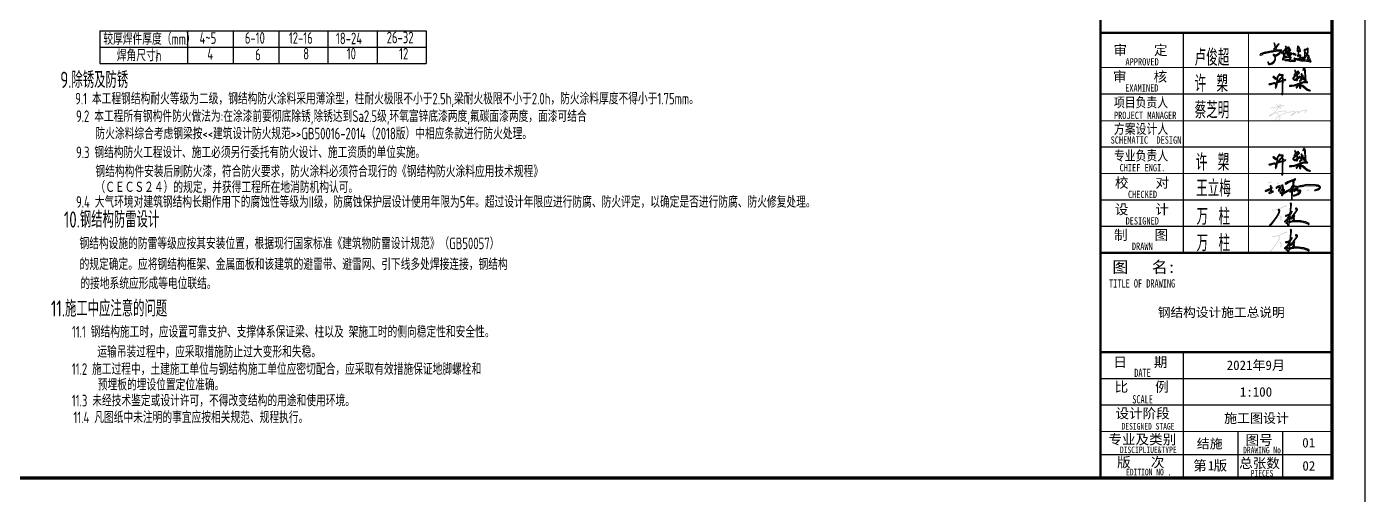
# Model space of a CAD drawing. Extents: x -45319 to 28981, y 14254 to 102895.
# Drawn here: x -11463 to 28981, y 59049 to 73209 of the extents above; entities that cross this region are included whole.
import ezdxf
from ezdxf.enums import TextEntityAlignment as Align

# ---------------------------------------------------------------- set-up
doc = ezdxf.new("R2010")
doc.units = 0
doc.header["$LTSCALE"] = 1000
doc.header["$MEASUREMENT"] = 0
for name, color, linetype in [('Defpoint', 7, 'Continuous'), ('HZ', 7, 'Continuous'), ('PUB_TITLE', 4, 'Continuous'), ('TXT', 2, 'Continuous'), ('图框', 140, 'Continuous'), ('图签文字', 147, 'Continuous')]:
    doc.layers.add(name, color=color, linetype=linetype)
doc.layers.add('可改文字', color=6, linetype='Continuous', lineweight=18)
doc.layers.add('图签', color=147, linetype='Continuous', lineweight=18)
doc.styles.add('TSSD_Rein', font='tssdeng.shx', dxfattribs={"width": 0.7, "bigfont": 'hztxt.shx'})
doc.styles.add('宋体', font='', dxfattribs={"width": 0.8})
doc.styles.add('建筑图签-1', font='simhei.ttf', dxfattribs={"width": 0.7})
doc.styles.add('建筑图签-2', font='TXT.shx', dxfattribs={"width": 0.5, "bigfont": 'HZTXT.shx'})
doc.styles.get('宋体').set_extended_font_data('SimSun')

# ---------------------------------------------------------------- blocks, each defined once
blk = doc.blocks.new('ljc')
at = {"linetype": 'Continuous'}
h = blk.add_hatch(color=0, dxfattribs=at)
h.paths.add_polyline_path([(2022.8, 1567.7), (2018.8, 1563.7), (2019.8, 1561.7), (2023.8, 1561.7), (2021.8, 1551.7), (1954.8, 1537.7), (1932.8, 1529.7), (1929.8, 1526.7), (1928.8, 1524.7), (1930.8, 1522.7), (1943.8, 1523.7), (1945.8, 1525.7), (1941.8, 1527.7), (1959.8, 1534.7), (1966.8, 1534.7), (1974.8, 1537.7), (1984.8, 1538.7), (1997.8, 1542.7), (2009.8, 1543.7), (2017.8, 1546.7), (2024.8, 1545.7), (2034.8, 1548.7), (2060.8, 1549.7), (2051.8, 1536.7), (2041.8, 1527.7), (2027.8, 1520.7), (2022.8, 1520.7), (2017.8, 1525.7), (2014.8, 1526.7), (2012.8, 1524.7), (2012.8, 1520.7), (2018.8, 1515.7), (2021.8, 1507.7), (2021.8, 1493.7), (2011.8, 1476.7), (1999.8, 1468.7), (1987.8, 1466.7), (1981.8, 1472.7), (1979.8, 1479.7), (1977.8, 1481.7), (1977.8, 1474.7), (1980.8, 1467.7), (1987.8, 1462.7), (1993.8, 1462.7), (2004.8, 1466.7), (2017.8, 1477.7), (2026.8, 1492.7), (2027.8, 1503.7), (2024.8, 1516.7), (2032.8, 1517.7), (2053.8, 1532.7), (2066.8, 1548.7), (2066.8, 1551.7), (2063.8, 1554.7), (2028.8, 1552.7), (2035.8, 1574.7), (2048.8, 1590.7), (2046.8, 1592.7), (2042.8, 1591.7), (2027.8, 1572.7), (2024.8, 1588.7), (2020.8, 1596.7), (2017.8, 1598.7), (2016.8, 1596.7), (2019.8, 1589.7)])
h.paths.add_polyline_path([(2080.8, 1521.7), (2080.8, 1527.7), (2074.8, 1540.7), (2092.8, 1561.7), (2096.8, 1571.7), (2093.8, 1576.7), (2086.8, 1575.7), (2088.8, 1571.7), (2091.8, 1571.7), (2090.8, 1566.7), (2079.8, 1550.7), (2065.8, 1536.7), (2064.8, 1534.7), (2066.8, 1532.7), (2072.8, 1534.7), (2076.8, 1522.7), (2076.8, 1512.7), (2071.8, 1495.7), (2071.8, 1491.7), (2073.8, 1489.7), (2077.8, 1493.7), (2082.8, 1509.7), (2098.8, 1509.7), (2118.8, 1506.7), (2118.8, 1499.7), (2115.8, 1495.7), (2107.8, 1492.7), (2086.8, 1495.7), (2083.8, 1491.7), (2086.8, 1488.7), (2102.8, 1487.7), (2121.8, 1482.7), (2139.8, 1483.7), (2147.8, 1481.7), (2151.8, 1485.7), (2151.8, 1490.7), (2147.8, 1487.7), (2124.8, 1487.7), (2113.8, 1489.7), (2123.8, 1498.7), (2125.8, 1508.7), (2120.8, 1511.7), (2118.8, 1510.7), (2107.8, 1513.7), (2123.8, 1522.7), (2131.8, 1531.7), (2129.8, 1534.7), (2120.8, 1535.7), (2114.8, 1532.7), (2108.8, 1532.7), (2122.8, 1554.7), (2120.8, 1558.7), (2113.8, 1556.7), (2115.8, 1563.7), (2114.8, 1568.7), (2110.8, 1572.7), (2104.8, 1571.7), (2092.8, 1553.7)])
h.paths.add_polyline_path([(2088.8, 1534.7), (2096.8, 1534.7), (2111.8, 1550.7), (2115.8, 1551.7), (2110.8, 1542.7), (2098.8, 1527.7), (2100.8, 1525.7), (2113.8, 1527.7), (2120.8, 1530.7), (2123.8, 1529.7), (2117.8, 1523.7), (2100.8, 1514.7), (2083.8, 1513.7), (2083.8, 1517.7)], flags=16)
h.paths.add_polyline_path([(2092.8, 1536.7), (2094.8, 1539.7), (2102.8, 1545.7), (2095.8, 1536.7)], flags=16)
h.paths.add_polyline_path([(2092.8, 1543.7), (2093.8, 1548.7), (2105.8, 1567.7), (2108.8, 1568.7), (2110.8, 1566.7), (2107.8, 1553.7), (2103.8, 1549.7)], flags=16)
h.paths.add_polyline_path([(2140.8, 1533.7), (2137.8, 1532.7), (2136.8, 1530.7), (2141.8, 1526.7), (2154.8, 1521.7), (2157.8, 1522.7), (2152.8, 1527.7)])
h.paths.add_polyline_path([(2174.8, 1521.7), (2172.8, 1523.7), (2171.8, 1545.7), (2182.8, 1544.7), (2184.8, 1546.7), (2182.8, 1556.7), (2177.8, 1565.7), (2176.8, 1560.7), (2179.8, 1555.7), (2180.8, 1549.7), (2174.8, 1549.7), (2169.8, 1553.7), (2168.8, 1573.7), (2170.8, 1573.7), (2174.8, 1568.7), (2175.8, 1570.7), (2169.8, 1578.7), (2166.8, 1578.7), (2164.8, 1576.7), (2163.8, 1561.7), (2165.8, 1552.7), (2162.8, 1552.7), (2161.8, 1550.7), (2166.8, 1546.7), (2168.8, 1536.7), (2168.8, 1523.7), (2165.8, 1520.7), (2164.8, 1516.7), (2167.8, 1512.7), (2169.8, 1512.7), (2172.8, 1516.7), (2179.8, 1516.7), (2177.8, 1501.7), (2174.8, 1499.7), (2166.8, 1498.7), (2174.8, 1495.7), (2179.8, 1496.7), (2182.8, 1499.7), (2183.8, 1510.7), (2186.8, 1520.7), (2184.8, 1522.7)])
h.paths.add_polyline_path([(2232.8, 1541.7), (2232.8, 1563.7), (2230.8, 1566.7), (2214.8, 1557.7), (2209.8, 1556.7), (2205.8, 1551.7), (2210.8, 1547.7), (2210.8, 1550.7), (2228.8, 1559.7), (2227.8, 1541.7), (2226.8, 1536.7), (2223.8, 1532.7), (2219.8, 1533.7), (2212.8, 1541.7), (2210.8, 1542.7), (2208.8, 1540.7), (2208.8, 1507.7), (2188.8, 1507.7), (2186.8, 1505.7), (2190.8, 1502.7), (2212.8, 1502.7), (2216.8, 1510.7), (2221.8, 1515.7), (2231.8, 1517.7), (2233.8, 1512.7), (2233.8, 1504.7), (2226.8, 1504.7), (2231.8, 1501.7), (2231.8, 1499.7), (2227.8, 1496.7), (2228.8, 1492.7), (2238.8, 1494.7), (2242.8, 1488.7), (2242.8, 1485.7), (2211.8, 1491.7), (2188.8, 1491.7), (2178.8, 1493.7), (2175.8, 1495.7), (2166.8, 1495.7), (2163.8, 1497.7), (2153.8, 1498.7), (2146.8, 1502.7), (2143.8, 1502.7), (2142.8, 1500.7), (2143.8, 1497.7), (2152.8, 1493.7), (2173.8, 1490.7), (2185.8, 1486.7), (2210.8, 1486.7), (2221.8, 1483.7), (2229.8, 1483.7), (2242.8, 1479.7), (2248.8, 1479.7), (2250.8, 1481.7), (2243.8, 1495.7), (2245.8, 1498.7), (2237.8, 1502.7), (2238.8, 1512.7), (2236.8, 1519.7), (2232.8, 1522.7), (2223.8, 1521.7), (2213.8, 1515.7), (2211.8, 1521.7), (2212.8, 1535.7), (2219.8, 1529.7), (2227.8, 1529.7), (2229.8, 1531.7)])
at = {"color": 0, "linetype": 'Continuous', "elevation": 16426272}
for points in [[(1929.8, 1526.7), (1928.8, 1524.7), (1930.8, 1522.7), (1943.8, 1523.7), (1945.8, 1525.7), (1941.8, 1527.7), (1959.8, 1534.7), (1966.8, 1534.7), (1974.8, 1537.7), (1984.8, 1538.7), (1997.8, 1542.7), (2009.8, 1543.7), (2017.8, 1546.7), (2024.8, 1545.7), (2034.8, 1548.7), (2060.8, 1549.7), (2051.8, 1536.7), (2041.8, 1527.7), (2027.8, 1520.7), (2022.8, 1520.7), (2017.8, 1525.7), (2014.8, 1526.7), (2012.8, 1524.7), (2012.8, 1520.7), (2018.8, 1515.7), (2021.8, 1507.7), (2021.8, 1493.7), (2011.8, 1476.7), (1999.8, 1468.7), (1987.8, 1466.7), (1981.8, 1472.7), (1979.8, 1479.7), (1977.8, 1481.7), (1977.8, 1474.7), (1980.8, 1467.7), (1987.8, 1462.7), (1993.8, 1462.7), (2004.8, 1466.7), (2017.8, 1477.7), (2026.8, 1492.7), (2027.8, 1503.7), (2024.8, 1516.7), (2032.8, 1517.7), (2053.8, 1532.7), (2066.8, 1548.7), (2066.8, 1551.7), (2063.8, 1554.7), (2028.8, 1552.7), (2035.8, 1574.7), (2048.8, 1590.7), (2046.8, 1592.7), (2042.8, 1591.7), (2027.8, 1572.7), (2024.8, 1588.7), (2020.8, 1596.7), (2017.8, 1598.7), (2016.8, 1596.7), (2019.8, 1589.7), (2022.8, 1567.7), (2018.8, 1563.7), (2019.8, 1561.7), (2023.8, 1561.7), (2021.8, 1551.7), (1954.8, 1537.7), (1932.8, 1529.7), (1929.8, 1526.7)], [(2015.8, 1560.7), (2014.8, 1559.7), (2016.8, 1559.7), (2015.8, 1560.7)], [(2016.8, 1561.7), (2015.8, 1560.7), (2018.8, 1560.7), (2016.8, 1561.7)], [(2065.8, 1536.7), (2064.8, 1534.7), (2066.8, 1532.7), (2072.8, 1534.7), (2076.8, 1522.7), (2076.8, 1512.7), (2071.8, 1495.7), (2071.8, 1491.7), (2073.8, 1489.7), (2077.8, 1493.7), (2082.8, 1509.7), (2098.8, 1509.7), (2118.8, 1506.7), (2118.8, 1499.7), (2115.8, 1495.7), (2107.8, 1492.7), (2086.8, 1495.7), (2083.8, 1491.7), (2086.8, 1488.7), (2102.8, 1487.7), (2121.8, 1482.7), (2139.8, 1483.7), (2147.8, 1481.7), (2151.8, 1485.7), (2151.8, 1490.7), (2147.8, 1487.7), (2124.8, 1487.7), (2113.8, 1489.7), (2123.8, 1498.7), (2125.8, 1508.7), (2120.8, 1511.7), (2118.8, 1510.7), (2107.8, 1513.7), (2123.8, 1522.7), (2131.8, 1531.7), (2129.8, 1534.7), (2120.8, 1535.7), (2114.8, 1532.7), (2108.8, 1532.7), (2122.8, 1554.7), (2120.8, 1558.7), (2113.8, 1556.7), (2115.8, 1563.7), (2114.8, 1568.7), (2110.8, 1572.7), (2104.8, 1571.7), (2092.8, 1553.7), (2080.8, 1521.7), (2080.8, 1527.7), (2074.8, 1540.7), (2092.8, 1561.7), (2096.8, 1571.7), (2093.8, 1576.7), (2086.8, 1575.7), (2088.8, 1571.7), (2091.8, 1571.7), (2090.8, 1566.7), (2079.8, 1550.7), (2065.8, 1536.7)], [(2083.8, 1513.7), (2083.8, 1517.7), (2088.8, 1534.7), (2096.8, 1534.7), (2111.8, 1550.7), (2115.8, 1551.7), (2110.8, 1542.7), (2098.8, 1527.7), (2100.8, 1525.7), (2113.8, 1527.7), (2120.8, 1530.7), (2123.8, 1529.7), (2117.8, 1523.7), (2100.8, 1514.7), (2083.8, 1513.7)], [(2092.8, 1543.7), (2093.8, 1548.7), (2105.8, 1567.7), (2108.8, 1568.7), (2110.8, 1566.7), (2107.8, 1553.7), (2103.8, 1549.7), (2092.8, 1543.7)], [(2092.8, 1536.7), (2094.8, 1539.7), (2102.8, 1545.7), (2095.8, 1536.7), (2092.8, 1536.7)], [(2137.8, 1532.7), (2136.8, 1530.7), (2141.8, 1526.7), (2154.8, 1521.7), (2157.8, 1522.7), (2152.8, 1527.7), (2140.8, 1533.7), (2137.8, 1532.7)], [(2143.8, 1502.7), (2142.8, 1500.7), (2143.8, 1497.7), (2152.8, 1493.7), (2173.8, 1490.7), (2185.8, 1486.7), (2210.8, 1486.7), (2221.8, 1483.7), (2229.8, 1483.7), (2242.8, 1479.7), (2248.8, 1479.7), (2250.8, 1481.7), (2243.8, 1495.7), (2245.8, 1498.7), (2237.8, 1502.7), (2238.8, 1512.7), (2236.8, 1519.7), (2232.8, 1522.7), (2223.8, 1521.7), (2213.8, 1515.7), (2211.8, 1521.7), (2212.8, 1535.7), (2219.8, 1529.7), (2227.8, 1529.7), (2229.8, 1531.7), (2232.8, 1541.7), (2232.8, 1563.7), (2230.8, 1566.7), (2214.8, 1557.7), (2209.8, 1556.7), (2205.8, 1551.7), (2210.8, 1547.7), (2210.8, 1550.7), (2228.8, 1559.7), (2227.8, 1541.7), (2226.8, 1536.7), (2223.8, 1532.7), (2219.8, 1533.7), (2212.8, 1541.7), (2210.8, 1542.7), (2208.8, 1540.7), (2208.8, 1507.7), (2188.8, 1507.7), (2186.8, 1505.7), (2190.8, 1502.7), (2212.8, 1502.7), (2216.8, 1510.7), (2221.8, 1515.7), (2231.8, 1517.7), (2233.8, 1512.7), (2233.8, 1504.7), (2226.8, 1504.7), (2231.8, 1501.7), (2231.8, 1499.7), (2227.8, 1496.7), (2228.8, 1492.7), (2238.8, 1494.7), (2242.8, 1488.7), (2242.8, 1485.7), (2211.8, 1491.7), (2188.8, 1491.7), (2178.8, 1493.7), (2175.8, 1495.7), (2166.8, 1495.7), (2163.8, 1497.7), (2153.8, 1498.7), (2146.8, 1502.7), (2143.8, 1502.7)], [(2162.8, 1552.7), (2161.8, 1550.7), (2166.8, 1546.7), (2168.8, 1536.7), (2168.8, 1523.7), (2165.8, 1520.7), (2164.8, 1516.7), (2167.8, 1512.7), (2169.8, 1512.7), (2172.8, 1516.7), (2179.8, 1516.7), (2177.8, 1501.7), (2174.8, 1499.7), (2166.8, 1498.7), (2174.8, 1495.7), (2179.8, 1496.7), (2182.8, 1499.7), (2183.8, 1510.7), (2186.8, 1520.7), (2184.8, 1522.7), (2174.8, 1521.7), (2172.8, 1523.7), (2171.8, 1545.7), (2182.8, 1544.7), (2184.8, 1546.7), (2182.8, 1556.7), (2177.8, 1565.7), (2176.8, 1560.7), (2179.8, 1555.7), (2180.8, 1549.7), (2174.8, 1549.7), (2169.8, 1553.7), (2168.8, 1573.7), (2170.8, 1573.7), (2174.8, 1568.7), (2175.8, 1570.7), (2169.8, 1578.7), (2166.8, 1578.7), (2164.8, 1576.7), (2163.8, 1561.7), (2165.8, 1552.7), (2162.8, 1552.7)], [(2176.8, 1568.7), (2175.8, 1569.7), (2174.8, 1566.7), (2176.8, 1564.7), (2176.8, 1568.7)]]:
    blk.add_lwpolyline(points, dxfattribs=at)
blk = doc.blocks.new('A$C6AF37BC7')
h = blk.add_hatch(color=256)
h.paths.add_polyline_path([(660, -48), (672, -48), (678, -96)], flags=16)
h.paths.add_polyline_path([(708, 144), (702, 150), (660, 126), (672, 66), (666, 36), (456, -42), (366, -60), (294, -60), (276, -72), (288, -96), (456, -72), (612, -12), (564, -102), (552, -114), (546, -96), (534, -102), (534, -138), (558, -144), (654, -18), (654, 6), (672, 12), (678, -30), (648, -30), (642, -54), (654, -84), (654, -138), (684, -168), (708, -156), (714, -60), (804, -108), (948, -228), (1038, -258), (1062, -258), (1074, -246), (1056, -228), (1032, -228), (954, -192), (786, -60), (708, -30), (714, 24), (756, 30), (816, 54), (954, 48), (972, 66), (948, 84), (810, 84), (702, 48), (690, 120), (726, 132), (720, 144)])
h.paths.add_polyline_path([(852, 216), (864, 216), (870, 174), (840, 198)], flags=16)
h.paths.add_polyline_path([(-312, 282), (-318, 288), (-336, 288), (-348, 276), (-246, 180), (-222, 192), (-222, 210)], flags=17)
h.paths.add_polyline_path([(546, 330), (552, 330), (564, 300), (558, 216), (486, 174), (462, 180), (438, 222)], flags=16)
h.paths.add_polyline_path([(-102, 342), (-48, 336), (-18, 324), (18, 324), (-36, 246), (-174, 96), (-156, 246), (-132, 306)], flags=16)
h.paths.add_polyline_path([(-66, 366), (-72, 372), (-108, 372), (-138, 342), (-168, 288), (-192, 192), (-204, 18), (-228, -78), (-228, 6), (-258, 42), (-306, 48), (-438, 12), (-456, 12), (-468, 24), (-498, 0), (-486, -12), (-420, -12), (-318, 18), (-270, 18), (-252, -6), (-252, -102), (-264, -138), (-240, -156), (-216, -132), (-192, -72), (-174, 60), (-108, 66), (12, 108), (0, 0), (0, -366), (-18, -342), (-24, -372), (-6, -396), (24, -396), (24, -78), (42, 120), (108, 132), (132, 144), (144, 162), (132, 174), (66, 162), (48, 210), (48, 240), (18, 240), (12, 138), (-144, 90), (-114, 138), (-24, 228), (54, 330), (36, 354), (-18, 354)])
h.paths.add_polyline_path([(756, 378), (750, 384), (732, 384), (714, 366), (732, 360), (738, 324), (714, 180), (714, 156), (726, 144), (750, 162), (762, 366)])
h.paths.add_polyline_path([(498, 516), (492, 522), (474, 516), (492, 474), (486, 378), (444, 336), (468, 324), (552, 366), (426, 246), (408, 210), (414, 192), (462, 150), (504, 150), (552, 180), (552, 138), (570, 132), (582, 150), (588, 198), (666, 258), (648, 246), (690, 240), (702, 258), (666, 294), (588, 240), (588, 324), (564, 348), (630, 402), (654, 426), (654, 438), (636, 444), (534, 390), (576, 432), (618, 456), (630, 480), (606, 486), (570, 462), (516, 408), (516, 492)])
h.paths.add_polyline_path([(846, 594), (840, 600), (828, 600), (798, 570), (780, 522), (792, 516), (840, 570), (852, 516), (864, 264), (840, 246), (792, 246), (786, 258), (804, 294), (804, 324), (786, 330), (756, 264), (756, 240), (810, 204), (786, 174), (792, 162), (822, 186), (888, 102), (900, 96), (918, 114), (894, 216), (882, 510), (870, 570)])
at = {"linetype": 'Continuous'}
for points in [[(498, 516), (492, 522), (474, 516), (492, 474), (486, 378), (444, 336), (468, 324), (552, 366), (426, 246), (408, 210), (414, 192), (462, 150), (504, 150), (552, 180), (552, 138), (570, 132), (582, 150), (588, 198), (666, 258), (648, 246), (690, 240), (702, 258), (666, 294), (588, 240), (588, 324), (564, 348), (630, 402), (654, 426), (654, 438), (636, 444), (534, 390), (576, 432), (618, 456), (630, 480), (606, 486), (570, 462), (516, 408), (516, 492), (498, 516)], [(846, 594), (840, 600), (828, 600), (798, 570), (780, 522), (792, 516), (840, 570), (852, 516), (864, 264), (840, 246), (792, 246), (786, 258), (804, 294), (804, 324), (786, 330), (756, 264), (756, 240), (810, 204), (786, 174), (792, 162), (822, 186), (888, 102), (900, 96), (918, 114), (894, 216), (882, 510), (870, 570), (846, 594)], [(-66, 366), (-72, 372), (-108, 372), (-138, 342), (-168, 288), (-192, 192), (-204, 18), (-228, -78), (-228, 6), (-258, 42), (-306, 48), (-438, 12), (-456, 12), (-468, 24), (-498, 0), (-486, -12), (-420, -12), (-318, 18), (-270, 18), (-252, -6), (-252, -102), (-264, -138), (-240, -156), (-216, -132), (-192, -72), (-174, 60), (-108, 66), (12, 108), (0, 0), (0, -366), (-18, -342), (-24, -372), (-6, -396), (24, -396), (24, -78), (42, 120), (108, 132), (132, 144), (144, 162), (132, 174), (66, 162), (48, 210), (48, 240), (18, 240), (12, 138), (-144, 90), (-114, 138), (-24, 228), (54, 330), (36, 354), (-18, 354), (-66, 366)], [(-312, 282), (-318, 288), (-336, 288), (-348, 276), (-246, 180), (-222, 192), (-222, 210), (-312, 282)], [(-102, 342), (-48, 336), (-18, 324), (18, 324), (-36, 246), (-174, 96), (-156, 246), (-132, 306), (-102, 342)], [(708, 144), (702, 150), (660, 126), (672, 66), (666, 36), (456, -42), (366, -60), (294, -60), (276, -72), (288, -96), (456, -72), (612, -12), (564, -102), (552, -114), (546, -96), (534, -102), (534, -138), (558, -144), (654, -18), (654, 6), (672, 12), (678, -30), (648, -30), (642, -54), (654, -84), (654, -138), (684, -168), (708, -156), (714, -60), (804, -108), (948, -228), (1038, -258), (1062, -258), (1074, -246), (1056, -228), (1032, -228), (954, -192), (786, -60), (708, -30), (714, 24), (756, 30), (816, 54), (954, 48), (972, 66), (948, 84), (810, 84), (702, 48), (690, 120), (726, 132), (720, 144), (708, 144)], [(546, 330), (552, 330), (564, 300), (558, 216), (486, 174), (462, 180), (438, 222), (546, 330)], [(756, 378), (750, 384), (732, 384), (714, 366), (732, 360), (738, 324), (714, 180), (714, 156), (726, 144), (750, 162), (762, 366), (756, 378)], [(852, 216), (864, 216), (870, 174), (840, 198), (852, 216)], [(660, -48), (672, -48), (678, -96), (660, -48)]]:
    blk.add_lwpolyline(points, dxfattribs=at)
blk = doc.blocks.new('A$C22DA3323')
at = {"linetype": 'Continuous'}
h = blk.add_hatch(color=0, dxfattribs=at)
h.paths.add_polyline_path([(270.72, 495.36), (264.96, 501.12), (236.16, 489.6), (201.6, 489.6), (172.8, 460.8), (149.76, 460.8), (40.32, 414.72), (-74.88, 380.16), (-178.56, 305.28), (-178.56, 282.24), (-149.76, 264.96), (-115.2, 305.28), (-40.32, 351.36), (40.32, 374.4), (149.76, 426.24), (172.8, 426.24), (155.52, 362.88), (149.76, 270.72), (132.48, 213.12), (34.56, 57.6), (-224.64, -74.88), (-299.52, -126.72), (-345.6, -172.8), (-345.6, -195.84), (-328.32, -213.12), (-293.76, -218.88), (-288, -190.08), (-299.52, -178.56), (-236.16, -126.72), (0, 0), (-5.76, -40.32), (17.28, -57.6), (34.56, -57.6), (86.4, -11.52), (86.4, 5.76), (74.88, 11.52), (46.08, -11.52), (63.36, 23.04), (109.44, 51.84), (115.2, 40.32), (103.68, 11.52), (97.92, -115.2), (86.4, -149.76), (86.4, -391.68), (97.92, -403.2), (115.2, -403.2), (126.72, -391.68), (138.24, -63.36), (155.52, 57.6), (178.56, 80.64), (184.32, 74.88), (167.04, 28.8), (178.56, -17.28), (201.6, -40.32), (241.92, -34.56), (299.52, 28.8), (339.84, -11.52), (391.68, -11.52), (420.48, -23.04), (443.52, -17.28), (460.8, -23.04), (437.76, -69.12), (357.12, -144), (264.96, -190.08), (207.36, -201.6), (167.04, -224.64), (218.88, -230.4), (311.04, -207.36), (380.16, -172.8), (466.56, -97.92), (501.12, -40.32), (501.12, 0), (472.32, 17.28), (420.48, 17.28), (351.36, 34.56), (351.36, 57.6), (374.4, 109.44), (357.12, 132.48), (334.08, 120.96), (316.8, 80.64), (224.64, 0), (218.88, 51.84), (230.4, 86.4), (236.16, 63.36), (247.68, 57.6), (288, 120.96), (334.08, 126.72), (345.6, 138.24), (495.36, 167.04), (518.4, 178.56), (616.32, 190.08), (639.36, 201.6), (864, 218.88), (1157.76, 207.36), (1221.12, 195.84), (1278.72, 172.8), (1301.76, 149.76), (1301.76, 126.72), (1267.2, 92.16), (1100.16, 17.28), (1088.64, 5.76), (1094.4, -5.76), (1128.96, -5.76), (1238.4, 34.56), (1307.52, 74.88), (1342.08, 115.2), (1347.84, 138.24), (1336.32, 167.04), (1307.52, 195.84), (1238.4, 230.4), (1128.96, 247.68), (835.2, 253.44), (679.68, 241.92), (645.12, 230.4), (466.56, 207.36), (305.28, 161.28), (305.28, 172.8), (282.24, 195.84), (259.2, 184.32), (247.68, 149.76), (241.92, 190.08), (213.12, 195.84), (201.6, 178.56), (195.84, 132.48), (172.8, 115.2), (184.32, 224.64), (201.6, 241.92), (190.08, 282.24), (224.64, 449.28), (276.48, 483.84)])
h.paths.add_polyline_path([(120.96, 120.96), (126.72, 126.72), (120.96, 97.92), (103.68, 86.4)], flags=16)
h.paths.add_polyline_path([(155.52, -230.4), (161.28, -224.64), (138.24, -224.64), (149.76, -236.16)], flags=17)
h.paths.add_polyline_path([(846.72, 34.56), (835.2, 40.32), (754.56, 0), (737.28, -23.04), (766.08, -28.8), (817.92, -5.76), (852.48, -5.76), (869.76, 17.28)], flags=17)
h.paths.add_polyline_path([(-777.6, 120.96), (-777.6, 126.72), (-771.84, 115.2)], flags=16)
h.paths.add_polyline_path([(-789.12, 195.84), (-794.88, 201.6), (-812.16, 201.6), (-823.68, 184.32), (-812.16, 109.44), (-817.92, 86.4), (-881.28, 51.84), (-1025.28, 0), (-1042.56, -17.28), (-1042.56, -28.8), (-1019.52, -46.08), (-812.16, 46.08), (-812.16, 5.76), (-835.2, -63.36), (-892.8, -92.16), (-881.28, -120.96), (-858.24, -126.72), (-760.32, -80.64), (-725.76, -74.88), (-691.2, -51.84), (-696.96, -34.56), (-737.28, -34.56), (-800.64, -51.84), (-771.84, 23.04), (-766.08, 74.88), (-737.28, 97.92), (-743.04, 126.72), (-766.08, 149.76)])
h.paths.add_polyline_path([(-397.44, 207.36), (-403.2, 213.12), (-420.48, 201.6), (-489.6, 190.08), (-581.76, 126.72), (-570.24, 103.68), (-541.44, 97.92), (-501.12, 138.24), (-478.08, 149.76), (-443.52, 155.52), (-432, 126.72), (-466.56, 11.52), (-466.56, -11.52), (-455.04, -23.04), (-437.76, -23.04), (-420.48, -5.76), (-368.64, 126.72), (-357.12, 138.24), (-362.88, 155.52), (-397.44, 97.92)])
h.paths.add_polyline_path([(-288, 224.64), (-293.76, 230.4), (-328.32, 224.64), (-345.6, 190.08), (-334.08, 184.32), (-316.8, 201.6), (-299.52, 161.28), (-305.28, 80.64), (-362.88, -46.08), (-408.96, -92.16), (-397.44, -115.2), (-368.64, -115.2), (-288, -63.36), (-213.12, 17.28), (-213.12, 34.56), (-224.64, 40.32), (-316.8, -34.56), (-259.2, 97.92), (-264.96, 184.32)])
h.paths.add_polyline_path([(-506.88, 339.84), (-512.64, 345.6), (-535.68, 328.32), (-535.68, 316.8), (-506.88, 293.76), (-472.32, 288), (-449.28, 270.72), (-443.52, 311.04)])
h.paths.add_polyline_path([(-771.84, 380.16), (-777.6, 385.92), (-800.64, 385.92), (-887.04, 345.6), (-915.84, 345.6), (-927.36, 328.32), (-892.8, 311.04), (-789.12, 351.36), (-777.6, 345.6), (-760.32, 357.12)])
at = {"color": 0, "linetype": 'Continuous'}
for points in [[(-789.12, 195.84), (-794.88, 201.6), (-812.16, 201.6), (-823.68, 184.32), (-812.16, 109.44), (-817.92, 86.4), (-881.28, 51.84), (-1025.28, 0), (-1042.56, -17.28), (-1042.56, -28.8), (-1019.52, -46.08), (-812.16, 46.08), (-812.16, 5.76), (-835.2, -63.36), (-892.8, -92.16), (-881.28, -120.96), (-858.24, -126.72), (-760.32, -80.64), (-725.76, -74.88), (-691.2, -51.84), (-696.96, -34.56), (-737.28, -34.56), (-800.64, -51.84), (-771.84, 23.04), (-766.08, 74.88), (-737.28, 97.92), (-743.04, 126.72), (-766.08, 149.76), (-789.12, 195.84)], [(-777.6, 120.96), (-777.6, 126.72), (-771.84, 115.2), (-777.6, 120.96)], [(-397.44, 207.36), (-403.2, 213.12), (-420.48, 201.6), (-489.6, 190.08), (-581.76, 126.72), (-570.24, 103.68), (-541.44, 97.92), (-501.12, 138.24), (-478.08, 149.76), (-443.52, 155.52), (-432, 126.72), (-466.56, 11.52), (-466.56, -11.52), (-455.04, -23.04), (-437.76, -23.04), (-420.48, -5.76), (-368.64, 126.72), (-357.12, 138.24), (-362.88, 155.52), (-397.44, 97.92), (-397.44, 207.36)], [(-288, 224.64), (-293.76, 230.4), (-328.32, 224.64), (-345.6, 190.08), (-334.08, 184.32), (-316.8, 201.6), (-299.52, 161.28), (-305.28, 80.64), (-362.88, -46.08), (-408.96, -92.16), (-397.44, -115.2), (-368.64, -115.2), (-288, -63.36), (-213.12, 17.28), (-213.12, 34.56), (-224.64, 40.32), (-316.8, -34.56), (-259.2, 97.92), (-264.96, 184.32), (-288, 224.64)], [(270.72, 495.36), (264.96, 501.12), (236.16, 489.6), (201.6, 489.6), (172.8, 460.8), (149.76, 460.8), (40.32, 414.72), (-74.88, 380.16), (-178.56, 305.28), (-178.56, 282.24), (-149.76, 264.96), (-115.2, 305.28), (-40.32, 351.36), (40.32, 374.4), (149.76, 426.24), (172.8, 426.24), (155.52, 362.88), (149.76, 270.72), (132.48, 213.12), (34.56, 57.6), (-224.64, -74.88), (-299.52, -126.72), (-345.6, -172.8), (-345.6, -195.84), (-328.32, -213.12), (-293.76, -218.88), (-288, -190.08), (-299.52, -178.56), (-236.16, -126.72), (0, 0), (-5.76, -40.32), (17.28, -57.6), (34.56, -57.6), (86.4, -11.52), (86.4, 5.76), (74.88, 11.52), (46.08, -11.52), (63.36, 23.04), (109.44, 51.84), (115.2, 40.32), (103.68, 11.52), (97.92, -115.2), (86.4, -149.76), (86.4, -391.68), (97.92, -403.2), (115.2, -403.2), (126.72, -391.68), (138.24, -63.36), (155.52, 57.6), (178.56, 80.64), (184.32, 74.88), (167.04, 28.8), (178.56, -17.28), (201.6, -40.32), (241.92, -34.56), (299.52, 28.8), (339.84, -11.52), (391.68, -11.52), (420.48, -23.04), (443.52, -17.28), (460.8, -23.04), (437.76, -69.12), (357.12, -144), (264.96, -190.08), (207.36, -201.6), (167.04, -224.64), (218.88, -230.4), (311.04, -207.36), (380.16, -172.8), (466.56, -97.92), (501.12, -40.32), (501.12, 0), (472.32, 17.28), (420.48, 17.28), (351.36, 34.56), (351.36, 57.6), (374.4, 109.44), (357.12, 132.48), (334.08, 120.96), (316.8, 80.64), (224.64, 0), (218.88, 51.84), (230.4, 86.4), (236.16, 63.36), (247.68, 57.6), (288, 120.96), (334.08, 126.72), (345.6, 138.24), (495.36, 167.04), (518.4, 178.56), (616.32, 190.08), (639.36, 201.6), (864, 218.88), (1157.76, 207.36), (1221.12, 195.84), (1278.72, 172.8), (1301.76, 149.76), (1301.76, 126.72), (1267.2, 92.16), (1100.16, 17.28), (1088.64, 5.76), (1094.4, -5.76), (1128.96, -5.76), (1238.4, 34.56), (1307.52, 74.88), (1342.08, 115.2), (1347.84, 138.24), (1336.32, 167.04), (1307.52, 195.84), (1238.4, 230.4), (1128.96, 247.68), (835.2, 253.44), (679.68, 241.92), (645.12, 230.4), (466.56, 207.36), (305.28, 161.28), (305.28, 172.8), (282.24, 195.84), (259.2, 184.32), (247.68, 149.76), (241.92, 190.08), (213.12, 195.84), (201.6, 178.56), (195.84, 132.48), (172.8, 115.2), (184.32, 224.64), (201.6, 241.92), (190.08, 282.24), (224.64, 449.28), (276.48, 483.84), (270.72, 495.36)], [(120.96, 120.96), (126.72, 126.72), (120.96, 97.92), (103.68, 86.4), (120.96, 120.96)]]:
    blk.add_lwpolyline(points, dxfattribs=at)
blk = doc.blocks.new('fwesdas')
at = {"linetype": 'Continuous'}
h = blk.add_hatch(color=7, dxfattribs=at)
h.dxf.hatch_style = 1
h.paths.add_polyline_path([(26393, 70814), (26393, 70819), (26398, 70824), (26396, 70827), (26403, 70832), (26415, 70851), (26423, 70822)], flags=16)
h.paths.add_polyline_path([(26379, 70784), (26379, 70789), (26387, 70797), (26395, 70797), (26415, 70803), (26427, 70803), (26428, 70773), (26425, 70761), (26422, 70758), (26412, 70757), (26390, 70771)], flags=16)
h.paths.add_polyline_path([(26273, 70382), (26278, 70406), (26284, 70413), (26284, 70419), (26291, 70422), (26294, 70435), (26299, 70437), (26308, 70448), (26315, 70451), (26329, 70470), (26337, 70472), (26350, 70485), (26359, 70489), (26366, 70497), (26379, 70501), (26383, 70505), (26387, 70505), (26388, 70499), (26393, 70494), (26395, 70480), (26398, 70473), (26396, 70449), (26372, 70414), (26369, 70414), (26350, 70395), (26347, 70395), (26324, 70379), (26318, 70379), (26311, 70374), (26281, 70374)], flags=16)
h.paths.add_polyline_path([(26257, 70390), (26255, 70389), (26260, 70373), (26271, 70361), (26287, 70357), (26313, 70355), (26316, 70358), (26340, 70365), (26351, 70371), (26356, 70377), (26364, 70381), (26372, 70390), (26375, 70389), (26377, 70393), (26395, 70409), (26395, 70413), (26401, 70419), (26412, 70438), (26417, 70462), (26422, 70470), (26415, 70478), (26412, 70496), (26409, 70499), (26407, 70507), (26403, 70512), (26403, 70517), (26407, 70517), (26417, 70525), (26430, 70529), (26435, 70536), (26441, 70536), (26447, 70541), (26465, 70545), (26468, 70550), (26473, 70550), (26487, 70558), (26494, 70558), (26495, 70561), (26503, 70563), (26513, 70569), (26519, 70569), (26526, 70574), (26555, 70582), (26558, 70585), (26574, 70589), (26582, 70593), (26588, 70593), (26609, 70601), (26617, 70601), (26633, 70609), (26641, 70608), (26651, 70613), (26670, 70616), (26673, 70619), (26678, 70617), (26683, 70621), (26705, 70622), (26711, 70625), (26820, 70635), (26838, 70633), (26846, 70630), (26849, 70625), (26846, 70619), (26839, 70617), (26833, 70611), (26823, 70608), (26774, 70574), (26767, 70566), (26758, 70561), (26751, 70553), (26748, 70553), (26745, 70547), (26739, 70547), (26735, 70544), (26739, 70541), (26726, 70529), (26727, 70520), (26737, 70512), (26743, 70517), (26750, 70517), (26758, 70523), (26764, 70525), (26787, 70542), (26795, 70545), (26798, 70550), (26804, 70550), (26815, 70560), (26822, 70561), (26860, 70597), (26868, 70611), (26875, 70617), (26879, 70616), (26884, 70621), (26899, 70624), (26900, 70627), (26907, 70627), (26913, 70632), (26935, 70638), (26961, 70638), (26958, 70629), (26951, 70621), (26939, 70614), (26929, 70600), (26932, 70587), (26939, 70584), (26947, 70584), (26951, 70590), (26956, 70590), (26990, 70614), (27001, 70617), (27015, 70632), (27028, 70635), (27033, 70641), (27036, 70640), (27078, 70659), (27084, 70659), (27105, 70669), (27137, 70677), (27140, 70680), (27158, 70680), (27174, 70685), (27185, 70681), (27185, 70673), (27177, 70664), (27177, 70659), (27171, 70653), (27167, 70645), (27158, 70638), (27147, 70621), (27150, 70611), (27156, 70605), (27163, 70606), (27180, 70627), (27185, 70638), (27196, 70651), (27196, 70654), (27203, 70661), (27211, 70675), (27211, 70688), (27201, 70699), (27187, 70702), (27148, 70701), (27135, 70694), (27127, 70696), (27097, 70683), (27079, 70680), (27073, 70673), (27051, 70667), (27030, 70654), (27022, 70653), (27011, 70643), (27006, 70643), (27001, 70638), (26982, 70630), (26987, 70640), (26980, 70656), (26971, 70656), (26966, 70659), (26950, 70659), (26913, 70651), (26902, 70645), (26870, 70633), (26865, 70643), (26852, 70649), (26846, 70648), (26843, 70653), (26823, 70654), (26798, 70653), (26793, 70649), (26777, 70651), (26766, 70649), (26761, 70646), (26732, 70646), (26723, 70643), (26719, 70645), (26713, 70640), (26697, 70641), (26681, 70638), (26676, 70635), (26636, 70629), (26633, 70624), (26612, 70621), (26587, 70611), (26555, 70603), (26550, 70598), (26547, 70600), (26527, 70590), (26518, 70589), (26487, 70574), (26483, 70574), (26471, 70566), (26467, 70566), (26460, 70561), (26454, 70561), (26436, 70550), (26428, 70549), (26420, 70541), (26415, 70541), (26412, 70536), (26407, 70536), (26391, 70526), (26380, 70544), (26361, 70563), (26342, 70577), (26334, 70581), (26324, 70590), (26299, 70590), (26295, 70587), (26307, 70574), (26324, 70565), (26329, 70565), (26364, 70536), (26375, 70521), (26375, 70517), (26363, 70510), (26351, 70501), (26345, 70499), (26339, 70491), (26331, 70488), (26323, 70478), (26315, 70475), (26276, 70435), (26263, 70411), (26263, 70405), (26259, 70400)])
h.paths.add_polyline_path([(26063, 70512), (26062, 70510), (26062, 70502), (26070, 70496), (26087, 70497), (26110, 70509), (26113, 70513), (26124, 70515), (26132, 70523), (26139, 70525), (26145, 70533), (26155, 70536), (26158, 70542), (26163, 70542), (26195, 70569), (26198, 70569), (26203, 70576), (26212, 70577), (26227, 70587), (26236, 70589), (26252, 70597), (26262, 70597), (26267, 70601), (26278, 70603), (26283, 70608), (26299, 70609), (26310, 70616), (26313, 70614), (26316, 70617), (26335, 70621), (26372, 70633), (26382, 70633), (26447, 70648), (26452, 70646), (26476, 70651), (26508, 70649), (26513, 70653), (26555, 70653), (26580, 70648), (26577, 70641), (26569, 70635), (26567, 70627), (26572, 70621), (26580, 70621), (26595, 70635), (26601, 70653), (26596, 70662), (26580, 70669), (26563, 70670), (26553, 70667), (26547, 70670), (26508, 70670), (26492, 70667), (26484, 70669), (26476, 70665), (26468, 70667), (26462, 70664), (26455, 70665), (26428, 70662), (26419, 70657), (26412, 70659), (26399, 70654), (26379, 70653), (26375, 70649), (26374, 70651), (26329, 70637), (26315, 70635), (26308, 70630), (26294, 70629), (26292, 70625), (26239, 70608), (26252, 70624), (26299, 70670), (26324, 70707), (26334, 70717), (26335, 70725), (26342, 70728), (26367, 70768), (26380, 70755), (26401, 70742), (26409, 70734), (26423, 70733), (26433, 70741), (26439, 70750), (26438, 70753), (26441, 70760), (26444, 70785), (26444, 70801), (26441, 70805), (26443, 70808), (26452, 70811), (26457, 70809), (26462, 70813), (26478, 70813), (26483, 70816), (26491, 70814), (26499, 70819), (26531, 70822), (26542, 70830), (26542, 70841), (26535, 70848), (26524, 70848), (26497, 70838), (26486, 70840), (26470, 70832), (26438, 70825), (26428, 70854), (26425, 70881), (26415, 70886), (26404, 70885), (26401, 70881), (26395, 70861), (26388, 70851), (26387, 70843), (26371, 70809), (26366, 70811), (26363, 70808), (26355, 70811), (26302, 70880), (26292, 70888), (26286, 70888), (26281, 70885), (26283, 70870), (26310, 70841), (26337, 70801), (26327, 70800), (26324, 70797), (26302, 70793), (26299, 70790), (26291, 70790), (26255, 70781), (26251, 70782), (26249, 70779), (26215, 70776), (26203, 70771), (26188, 70771), (26179, 70766), (26169, 70766), (26164, 70769), (26161, 70766), (26131, 70766), (26127, 70763), (26127, 70749), (26134, 70741), (26161, 70742), (26167, 70739), (26172, 70745), (26191, 70752), (26196, 70750), (26214, 70757), (26230, 70757), (26235, 70760), (26241, 70760), (26244, 70763), (26249, 70761), (26275, 70769), (26281, 70768), (26294, 70771), (26297, 70776), (26311, 70776), (26319, 70781), (26326, 70779), (26331, 70784), (26351, 70785), (26355, 70784), (26355, 70779), (26347, 70769), (26345, 70763), (26339, 70758), (26334, 70745), (26319, 70728), (26310, 70710), (26303, 70705), (26281, 70675), (26220, 70613), (26196, 70592), (26155, 70573), (26143, 70565), (26132, 70561), (26126, 70555), (26108, 70547), (26095, 70536), (26089, 70536), (26075, 70520)])
h = blk.add_hatch(color=256, dxfattribs=at)
h.paths.add_polyline_path([(26372, 67686), (26369, 67689), (26360, 67689), (26348, 67674), (26372, 67650), (26372, 67614), (26348, 67551), (26288, 67452), (26240, 67389), (26234, 67374), (26132, 67251), (26093, 67212), (26102, 67194), (26111, 67194), (26126, 67218), (26144, 67233), (26261, 67380), (26264, 67392), (26288, 67419), (26363, 67536), (26393, 67605), (26399, 67647), (26390, 67671)])
h.paths.add_polyline_path([(26615, 67812), (26612, 67815), (26585, 67812), (26543, 67788), (26483, 67767), (26459, 67752), (26387, 67725), (26381, 67719), (26360, 67716), (26345, 67707), (26303, 67698), (26276, 67686), (26219, 67677), (26168, 67677), (26153, 67671), (26177, 67659), (26240, 67659), (26330, 67680), (26360, 67695), (26378, 67698), (26438, 67722), (26456, 67734), (26495, 67746), (26552, 67773), (26564, 67773), (26618, 67791), (26624, 67800)])
h.paths.add_polyline_path([(26405, 67509), (26402, 67512), (26393, 67512), (26384, 67497), (26429, 67446), (26432, 67434), (26411, 67359), (26417, 67347), (26432, 67344), (26444, 67359), (26444, 67386), (26453, 67407), (26456, 67449), (26441, 67476)])
h.paths.add_polyline_path([(26738, 67881), (26735, 67884), (26729, 67884), (26717, 67872), (26726, 67827), (26726, 67782), (26702, 67551), (26642, 67521), (26600, 67509), (26576, 67509), (26567, 67500), (26570, 67485), (26588, 67482), (26639, 67500), (26651, 67500), (26696, 67524), (26699, 67488), (26693, 67437), (26663, 67422), (26651, 67410), (26678, 67458), (26678, 67467), (26672, 67473), (26654, 67464), (26639, 67431), (26597, 67371), (26582, 67362), (26549, 67329), (26540, 67326), (26537, 67311), (26549, 67299), (26615, 67362), (26672, 67404), (26687, 67413), (26690, 67386), (26678, 67332), (26678, 67311), (26648, 67299), (26642, 67302), (26642, 67350), (26648, 67359), (26636, 67365), (26630, 67359), (26624, 67311), (26627, 67296), (26594, 67284), (26585, 67275), (26591, 67260), (26627, 67269), (26636, 67212), (26642, 67200), (26660, 67185), (26678, 67194), (26675, 67200), (26684, 67257), (26696, 67290), (26753, 67308), (26825, 67320), (26972, 67323), (27008, 67320), (27023, 67314), (27044, 67317), (27053, 67311), (27077, 67311), (27122, 67296), (27140, 67296), (27245, 67248), (27266, 67230), (27281, 67233), (27290, 67245), (27284, 67260), (27242, 67284), (27182, 67308), (27125, 67326), (27035, 67341), (26960, 67347), (26849, 67344), (26825, 67338), (26771, 67335), (26696, 67317), (26705, 67347), (26711, 67416), (26720, 67419), (26756, 67407), (26777, 67428), (26771, 67434), (26753, 67434), (26726, 67449), (26714, 67449), (26717, 67512), (26723, 67539), (26756, 67578), (26768, 67602), (26774, 67629), (26762, 67635), (26738, 67584), (26723, 67572), (26750, 67833), (26750, 67854)])
h.paths.add_polyline_path([(26912, 67719), (26909, 67722), (26885, 67722), (26876, 67716), (26873, 67701), (26879, 67692), (26891, 67686), (26903, 67695), (26909, 67686), (26906, 67671), (26885, 67629), (26828, 67551), (26816, 67542), (26792, 67506), (26768, 67482), (26768, 67470), (26780, 67461), (26804, 67461), (26816, 67467), (26804, 67443), (26801, 67410), (26816, 67392), (26813, 67383), (26783, 67356), (26789, 67344), (26828, 67365), (26846, 67392), (26846, 67413), (26828, 67425), (26828, 67437), (26858, 67494), (26843, 67506), (26798, 67488), (26924, 67653), (26933, 67677), (26933, 67698), (26918, 67719)], flags=17)
h = blk.add_hatch(color=256, dxfattribs=at)
h.paths.add_polyline_path([(26372, 66886), (26369, 66889), (26360, 66889), (26348, 66874), (26372, 66850), (26372, 66814), (26348, 66751), (26288, 66652), (26240, 66589), (26234, 66574), (26132, 66451), (26093, 66412), (26102, 66394), (26111, 66394), (26126, 66418), (26144, 66433), (26261, 66580), (26264, 66592), (26288, 66619), (26363, 66736), (26393, 66805), (26399, 66847), (26390, 66871)])
h.paths.add_polyline_path([(26615, 67012), (26612, 67015), (26585, 67012), (26543, 66988), (26483, 66967), (26459, 66952), (26387, 66925), (26381, 66919), (26360, 66916), (26345, 66907), (26303, 66898), (26276, 66886), (26219, 66877), (26168, 66877), (26153, 66871), (26177, 66859), (26240, 66859), (26330, 66880), (26360, 66895), (26378, 66898), (26438, 66922), (26456, 66934), (26495, 66946), (26552, 66973), (26564, 66973), (26618, 66991), (26624, 67000)])
h.paths.add_polyline_path([(26405, 66709), (26402, 66712), (26393, 66712), (26384, 66697), (26429, 66646), (26432, 66634), (26411, 66559), (26417, 66547), (26432, 66544), (26444, 66559), (26444, 66586), (26453, 66607), (26456, 66649), (26441, 66676)])
h.paths.add_polyline_path([(26738, 67081), (26735, 67084), (26729, 67084), (26717, 67072), (26726, 67027), (26726, 66982), (26702, 66751), (26642, 66721), (26600, 66709), (26576, 66709), (26567, 66700), (26570, 66685), (26588, 66682), (26639, 66700), (26651, 66700), (26696, 66724), (26699, 66688), (26693, 66637), (26663, 66622), (26651, 66610), (26678, 66658), (26678, 66667), (26672, 66673), (26654, 66664), (26639, 66631), (26597, 66571), (26582, 66562), (26549, 66529), (26540, 66526), (26537, 66511), (26549, 66499), (26615, 66562), (26672, 66604), (26687, 66613), (26690, 66586), (26678, 66532), (26678, 66511), (26648, 66499), (26642, 66502), (26642, 66550), (26648, 66559), (26636, 66565), (26630, 66559), (26624, 66511), (26627, 66496), (26594, 66484), (26585, 66475), (26591, 66460), (26627, 66469), (26636, 66412), (26642, 66400), (26660, 66385), (26678, 66394), (26675, 66400), (26684, 66457), (26696, 66490), (26753, 66508), (26825, 66520), (26972, 66523), (27008, 66520), (27023, 66514), (27044, 66517), (27053, 66511), (27077, 66511), (27122, 66496), (27140, 66496), (27245, 66448), (27266, 66430), (27281, 66433), (27290, 66445), (27284, 66460), (27242, 66484), (27182, 66508), (27125, 66526), (27035, 66541), (26960, 66547), (26849, 66544), (26825, 66538), (26771, 66535), (26696, 66517), (26705, 66547), (26711, 66616), (26720, 66619), (26756, 66607), (26777, 66628), (26771, 66634), (26753, 66634), (26726, 66649), (26714, 66649), (26717, 66712), (26723, 66739), (26756, 66778), (26768, 66802), (26774, 66829), (26762, 66835), (26738, 66784), (26723, 66772), (26750, 67033), (26750, 67054)])
h.paths.add_polyline_path([(26912, 66919), (26909, 66922), (26885, 66922), (26876, 66916), (26873, 66901), (26879, 66892), (26891, 66886), (26903, 66895), (26909, 66886), (26906, 66871), (26885, 66829), (26828, 66751), (26816, 66742), (26792, 66706), (26768, 66682), (26768, 66670), (26780, 66661), (26804, 66661), (26816, 66667), (26804, 66643), (26801, 66610), (26816, 66592), (26813, 66583), (26783, 66556), (26789, 66544), (26828, 66565), (26846, 66592), (26846, 66613), (26828, 66625), (26828, 66637), (26858, 66694), (26843, 66706), (26798, 66688), (26924, 66853), (26933, 66877), (26933, 66898), (26918, 66919)], flags=17)
for points in [[(26372, 67686), (26369, 67689), (26360, 67689), (26348, 67674), (26372, 67650), (26372, 67614), (26348, 67551), (26288, 67452), (26240, 67389), (26234, 67374), (26132, 67251), (26093, 67212), (26102, 67194), (26111, 67194), (26126, 67218), (26144, 67233), (26261, 67380), (26264, 67392), (26288, 67419), (26363, 67536), (26393, 67605), (26399, 67647), (26390, 67671), (26372, 67686)], [(26738, 67881), (26735, 67884), (26729, 67884), (26717, 67872), (26726, 67827), (26726, 67782), (26702, 67551), (26642, 67521), (26600, 67509), (26576, 67509), (26567, 67500), (26570, 67485), (26588, 67482), (26639, 67500), (26651, 67500), (26696, 67524), (26699, 67488), (26693, 67437), (26663, 67422), (26651, 67410), (26678, 67458), (26678, 67467), (26672, 67473), (26654, 67464), (26639, 67431), (26597, 67371), (26582, 67362), (26549, 67329), (26540, 67326), (26537, 67311), (26549, 67299), (26615, 67362), (26672, 67404), (26687, 67413), (26690, 67386), (26678, 67332), (26678, 67311), (26648, 67299), (26642, 67302), (26642, 67350), (26648, 67359), (26636, 67365), (26630, 67359), (26624, 67311), (26627, 67296), (26594, 67284), (26585, 67275), (26591, 67260), (26627, 67269), (26636, 67212), (26642, 67200), (26660, 67185), (26678, 67194), (26675, 67200), (26684, 67257), (26696, 67290), (26753, 67308), (26825, 67320), (26972, 67323), (27008, 67320), (27023, 67314), (27044, 67317), (27053, 67311), (27077, 67311), (27122, 67296), (27140, 67296), (27245, 67248), (27266, 67230), (27281, 67233), (27290, 67245), (27284, 67260), (27242, 67284), (27182, 67308), (27125, 67326), (27035, 67341), (26960, 67347), (26849, 67344), (26825, 67338), (26771, 67335), (26696, 67317), (26705, 67347), (26711, 67416), (26720, 67419), (26756, 67407), (26777, 67428), (26771, 67434), (26753, 67434), (26726, 67449), (26714, 67449), (26717, 67512), (26723, 67539), (26756, 67578), (26768, 67602), (26774, 67629), (26762, 67635), (26738, 67584), (26723, 67572), (26750, 67833), (26750, 67854), (26738, 67881)], [(26912, 67719), (26909, 67722), (26885, 67722), (26876, 67716), (26873, 67701), (26879, 67692), (26891, 67686), (26903, 67695), (26909, 67686), (26906, 67671), (26885, 67629), (26828, 67551), (26816, 67542), (26792, 67506), (26768, 67482), (26768, 67470), (26780, 67461), (26804, 67461), (26816, 67467), (26804, 67443), (26801, 67410), (26816, 67392), (26813, 67383), (26783, 67356), (26789, 67344), (26828, 67365), (26846, 67392), (26846, 67413), (26828, 67425), (26828, 67437), (26858, 67494), (26843, 67506), (26798, 67488), (26924, 67653), (26933, 67677), (26933, 67698), (26918, 67719), (26912, 67719)], [(26660, 67242), (26669, 67242), (26657, 67194), (26651, 67206), (26648, 67233), (26660, 67242)], [(26738, 67081), (26735, 67084), (26729, 67084), (26717, 67072), (26726, 67027), (26726, 66982), (26702, 66751), (26642, 66721), (26600, 66709), (26576, 66709), (26567, 66700), (26570, 66685), (26588, 66682), (26639, 66700), (26651, 66700), (26696, 66724), (26699, 66688), (26693, 66637), (26663, 66622), (26651, 66610), (26678, 66658), (26678, 66667), (26672, 66673), (26654, 66664), (26639, 66631), (26597, 66571), (26582, 66562), (26549, 66529), (26540, 66526), (26537, 66511), (26549, 66499), (26615, 66562), (26672, 66604), (26687, 66613), (26690, 66586), (26678, 66532), (26678, 66511), (26648, 66499), (26642, 66502), (26642, 66550), (26648, 66559), (26636, 66565), (26630, 66559), (26624, 66511), (26627, 66496), (26594, 66484), (26585, 66475), (26591, 66460), (26627, 66469), (26636, 66412), (26642, 66400), (26660, 66385), (26678, 66394), (26675, 66400), (26684, 66457), (26696, 66490), (26753, 66508), (26825, 66520), (26972, 66523), (27008, 66520), (27023, 66514), (27044, 66517), (27053, 66511), (27077, 66511), (27122, 66496), (27140, 66496), (27245, 66448), (27266, 66430), (27281, 66433), (27290, 66445), (27284, 66460), (27242, 66484), (27182, 66508), (27125, 66526), (27035, 66541), (26960, 66547), (26849, 66544), (26825, 66538), (26771, 66535), (26696, 66517), (26705, 66547), (26711, 66616), (26720, 66619), (26756, 66607), (26777, 66628), (26771, 66634), (26753, 66634), (26726, 66649), (26714, 66649), (26717, 66712), (26723, 66739), (26756, 66778), (26768, 66802), (26774, 66829), (26762, 66835), (26738, 66784), (26723, 66772), (26750, 67033), (26750, 67054), (26738, 67081)], [(26912, 66919), (26909, 66922), (26885, 66922), (26876, 66916), (26873, 66901), (26879, 66892), (26891, 66886), (26903, 66895), (26909, 66886), (26906, 66871), (26885, 66829), (26828, 66751), (26816, 66742), (26792, 66706), (26768, 66682), (26768, 66670), (26780, 66661), (26804, 66661), (26816, 66667), (26804, 66643), (26801, 66610), (26816, 66592), (26813, 66583), (26783, 66556), (26789, 66544), (26828, 66565), (26846, 66592), (26846, 66613), (26828, 66625), (26828, 66637), (26858, 66694), (26843, 66706), (26798, 66688), (26924, 66853), (26933, 66877), (26933, 66898), (26918, 66919), (26912, 66919)], [(26660, 66442), (26669, 66442), (26657, 66394), (26651, 66406), (26648, 66433), (26660, 66442)]]:
    blk.add_lwpolyline(points, dxfattribs=at)
at = {"layer": 'Defpoint', "color": 252}
blk.add_line((20980, 97674), (20980, 59574), dxfattribs=at)
at = {"layer": '图框'}
for points, const_width in [([(20985, 59574), (20985, 99574)], 70), ([(27985, 73021), (20985, 73021)], 70), ([(20985, 73021), (27985, 73021)], 70), ([(23485, 66375), (23485, 73021)], 35), ([(20985, 71975), (27985, 71975)], 35), ([(20985, 71175), (27985, 71175)], 35), ([(20985, 70365), (27985, 70365)], 35), ([(20985, 69575), (27985, 69575)], 35), ([(20985, 68775), (27985, 68775)], 35), ([(20985, 67975), (27985, 67975)], 35), ([(20985, 67175), (27985, 67175)], 35), ([(20985, 66375), (27985, 66375)], 70), ([(20985, 63375), (27985, 63375)], 70), ([(23485, 60975), (23485, 63375)], 35), ([(20985, 62575), (27985, 62575)], 35), ([(20985, 61775), (27985, 61775)], 35), ([(20985, 60975), (27985, 60975)], 35), ([(20985, 60975), (27485, 60975)], 35), ([(23485, 59575), (23485, 60975)], 35), ([(25135, 59575), (25135, 60975)], 35), ([(25135, 59575), (25135, 60975)], 35), ([(25135, 59575), (25135, 60975)], 35), ([(26485, 59574), (26485, 60974)], 35), ([(20985, 60275), (25135, 60275)], 35), ([(25135, 60274), (27985, 60274)], 35)]:
    blk.add_lwpolyline(points, dxfattribs=dict(at, const_width=const_width))
at = {"layer": '图框', "color": 7, "const_width": 35}
blk.add_lwpolyline([(25455, 66375), (25455, 73049)], dxfattribs=at)
at = {"color": 7, "linetype": 'Continuous', "xscale": 4.799999999813735, "yscale": 4.799999999813735, "zscale": 4.799999999813735}
blk.add_blockref('ljc', (16541, 65046, -78846106), dxfattribs=at)
at = {"color": 7}
for name, p, xscale, yscale, zscale in [('A$C6AF37BC7', (26467, 71477), 0.8, 0.8, 0.8), ('A$C6AF37BC7', (26467, 69049), 0.8, 0.8, 0.8), ('A$C22DA3323', (26688, 68260), 0.7, 0.7, 0.7)]:
    blk.add_blockref(name, p, dxfattribs=dict(at, xscale=xscale, yscale=yscale, zscale=zscale))
at = {"layer": '图框', "style": '建筑图签-1', "width": 0.7}
for s, height, p in [('APPROVED ', 220, (21736, 72039)), ('EXAMINED  ', 220, (21727, 71249, -1799)), ('PROJECT MANAGER', 220, (21389, 70422, -1799)), ('SCHEMATIC  DESIGN', 220, (21288, 69676, -1799)), ('TITLE OF DRAWING', 250, (21239, 65327)), ('DATE', 250, (22002, 62624)), ('SCALE', 250, (21941, 61824)), ('DESIGNED STAGE', 200, (21618, 61034)), ('DISCIPLIUE&TYPE', 200, (21568, 60322)), ('DRAWING No.', 200, (25290, 60314)), ('EDITION NO .', 200, (21752, 59649)), ('PIECES', 200, (25519, 59614))]:
    blk.add_text(s, height=height, dxfattribs=at).set_placement(p)
for s, p in [('CHIEF ENGI.', (22250, 68949)), ('CHECKED  ', (22378, 68143)), ('DESIGNED ', (22305, 67340)), (' DRAWN   ', (22370, 66575))]:
    blk.add_text(s, height=220, dxfattribs=at).set_placement(p, align=Align.MIDDLE)
at = {"layer": '图签', "color": 2, "style": '宋体'}
for s, height, p in [('2021年9月', 286.7, (24795, 62836)), ('1:100', 286.7, (25192, 62029)), ('施工图设计', 286.7, (24718, 61236)), ('结施', 286.7, (23890, 60467)), ('1', 287, (24229, 59800)), ('02', 286.7, (27082, 59794))]:
    blk.add_text(s, height=height, dxfattribs=at).set_placement(p)
at = {"layer": '图签文字', "color": 7, "style": '建筑图签-1'}
for s, height, p in [('审    定', 300, (21373, 72354)), ('审    核', 300, (21360, 71551)), ('校    对', 300, (21419, 68343)), ('设    计', 300, (21413, 67541)), ('制    图', 300, (21390, 66766)), ('图   名:', 350, (21341, 65770)), ('日    期', 300, (21369, 62923)), ('比    例', 300, (21408, 62176)), ('设计阶段', 300, (21437, 61374)), ('专业及类别', 300, (21223, 60588)), ('图号', 300, (25366, 60569)), ('版   次 ', 300, (21481, 59897)), ('第 版', 300, (23786, 59798)), ('总张数', 300, (25173, 59869))]:
    blk.add_text(s, height=height, dxfattribs=at).set_placement(p)
at = {"layer": '图签文字', "color": 7}
for s, height, style, width, p in [('卢俊超', 500, '建筑图签-2', 0.7, (23824, 72029)), ('许 槊', 500, '建筑图签-2', 0.7, (23824, 71239)), ('项目负责人', 300, '建筑图签-1', 0.8, (21388, 70775)), ('蔡芝明', 500, '建筑图签-2', 0.7, (23824, 70439)), ('方案设计人', 300, '建筑图签-1', 0.8, (21388, 69973)), ('专业负责人', 300, '建筑图签-1', 0.8, (21387, 69166)), ('许 槊', 500, '建筑图签-2', 0.7, (23861, 68863)), ('王立梅', 500, '建筑图签-2', 0.7, (23871, 68073)), ('万 柱', 500, '建筑图签-2', 0.7, (23884, 67222)), ('万 柱', 500, '建筑图签-2', 0.7, (23884, 66422))]:
    blk.add_text(s, height=height, dxfattribs=dict(at, style=style, width=width)).set_placement(p)

msp = doc.modelspace()

# ---------------------------------------------------------------- linework, layer by layer
at = {"layer": 'PUB_TITLE'}
msp.add_lwpolyline([(-45319.2, 58574.5), (28980.8, 58574.5), (28980.8, 100574.5), (-45319.2, 100574.5)], close=True, dxfattribs=at)
at = {"layer": 'PUB_TITLE', "const_width": 100}
msp.add_lwpolyline([(-42819.2, 59574.5), (27980.8, 59574.5), (27980.8, 99574.5), (-42819.2, 99574.5)], close=True, dxfattribs=at)
at = {"layer": 'TXT', "color": 0}
for points in [[(-9255.5, 73088.7), (-9255.5, 72093.5)], [(-9255.5, 73086.3), (604.7, 73086.3)], [(-6609.3, 73086.3), (-6609.3, 72093.5)], [(-5221.9, 73086.3), (-5221.9, 72093.5)], [(-3844.2, 73086.3), (-3844.2, 72093.5)], [(-2362.6, 73086.3), (-2362.6, 72093.5)], [(-876.9, 73086.3), (-876.9, 72093.5)], [(604.7, 73086.3), (604.7, 72093.5)], [(-9255.5, 72589.9), (604.7, 72589.9)], [(-9255.5, 72093.5), (604.7, 72093.5)]]:
    msp.add_lwpolyline(points, dxfattribs=at)

# ---------------------------------------------------------------- block references
msp.add_blockref('fwesdas', (0, 0))

# ---------------------------------------------------------------- texts
at = {"color": 6, "style": 'TSSD_Rein', "width": 0.7}
for s, p in [('9.除锈及防锈', (-10450.4, 71360.7)), ('10.钢结构防雷设计', (-10342.5, 67137.5)), ('11.施工中应注意的问题', (-10731.3, 64448.6))]:
    msp.add_text(s, height=490, dxfattribs=at).set_placement(p)
at = {"layer": 'HZ', "color": 7, "style": 'TSSD_Rein', "width": 0.7}
for s, p in [('9.1 本工程钢结构耐火等级为二级，钢结构防火涂料采用薄涂型，柱耐火极限不小于2.5h,梁耐火极限不小于2.0h，防火涂料厚度不得小于1.75mm。', (-10000.5, 70861.9)), ('9.2 本工程所有钢构件防火做法为:在涂漆前要彻底除锈,除锈达到Sa2.5级,环氧富锌底漆两度,氟碳面漆两度，面漆可结合', (-9974.3, 70331.3)), ('防火涂料综合考虑钢梁按<<建筑设计防火规范>>GB50016-2014（2018版）中相应条款进行防火处理。', (-9386.9, 69807.2)), ('9.3 钢结构防火工程设计、施工必须另行委托有防火设计、施工资质的单位实施。', (-9974.3, 69238.7)), ('钢结构构件安装后刷防火漆，符合防火要求，防火涂料必须符合现行的《钢结构防火涂料应用技术规程》', (-9386.9, 68661.8)), ('（ＣＥＣＳ２４）的规定，并获得工程所在地消防机构认可。', (-9386.9, 68184.9)), ('9.4 大气环境对建筑钢结构长期作用下的腐蚀性等级为II级，防腐蚀保护层设计使用年限为5年。超过设计年限应进行防腐、防火评定，以确定是否进行防腐、防火修复处理。 ', (-9974.3, 67740.2)), ('钢结构设施的防雷等级应按其安装位置，根据现行国家标准《建筑物防雷设计规范》（GB50057）', (-9869.5, 66485.8)), ('的规定确定。应将钢结构框架、金属面板和该建筑的避雷带、避雷网、引下线多处焊接连接，钢结构', (-9866.4, 65856.1)), ('的接地系统应形成等电位联结。', (-9843.3, 65278.3)), ('11.1 钢结构施工时，应设置可靠支护、支撑体系保证梁、柱以及 架施工时的侧向稳定性和安全性。', (-10098.5, 63813.5)), ('运输吊装过程中，应采取措施防止过大变形和失稳。', (-9331.8, 63209.3)), ('11.2 施工过程中，土建施工单位与钢结构施工单位应密切配合，应采取有效措施保证地脚螺栓和', (-10100.3, 62688.1)), ('预埋板的埋设位置定位准确。', (-9316.2, 62215.4)), ('11.3 未经技术鉴定或设计许可，不得改变结构的用途和使用环境。', (-10100.3, 61735.8)), ('11.4 凡图纸中未注明的事宜应按相关规范、规程执行。', (-10050.9, 61228.9))]:
    msp.add_text(s, height=350, dxfattribs=at).set_placement(p)
at = {"layer": 'TXT', "color": 0, "style": 'TSSD_Rein', "width": 0.7}
for s, height, p in [('较厚焊件厚度（mm）', 350, (-9148.7, 72664.3)), ('4~5', 350, (-6240.9, 72691.6)), ('6-10', 350, (-4873.1, 72697)), ('12-16 ', 350, (-3543.1, 72694.3)), ('18-24', 350, (-2119.2, 72680.9)), ('26-32', 350, (-587.4, 72709.5)), ('焊角尺寸h', 350, (-8741.9, 72167.9)), ('4', 350, (-6006.6, 72212.3)), ('6', 350, (-4562.3, 72193.3)), ('8', 350, (-3109.1, 72220.1)), ('10', 350, (-1793.4, 72220.1)), ('12', 350, (-211.5, 72220.1)), ('f', 210, (-7585, 72140.2))]:
    msp.add_text(s, height=height, dxfattribs=at).set_placement(p)
at = {"layer": '可改文字', "color": 3, "style": '宋体'}
msp.add_text('钢结构设计施工总说明', height=281.28, dxfattribs=at).set_placement((24629.6, 64582.6), align=Align.MIDDLE)
at = {"layer": '图签', "color": 3, "style": '宋体'}
msp.add_text('01', height=286.68, dxfattribs=at).set_placement((27077, 60493.5))

doc.saveas('drawing.dxf')
